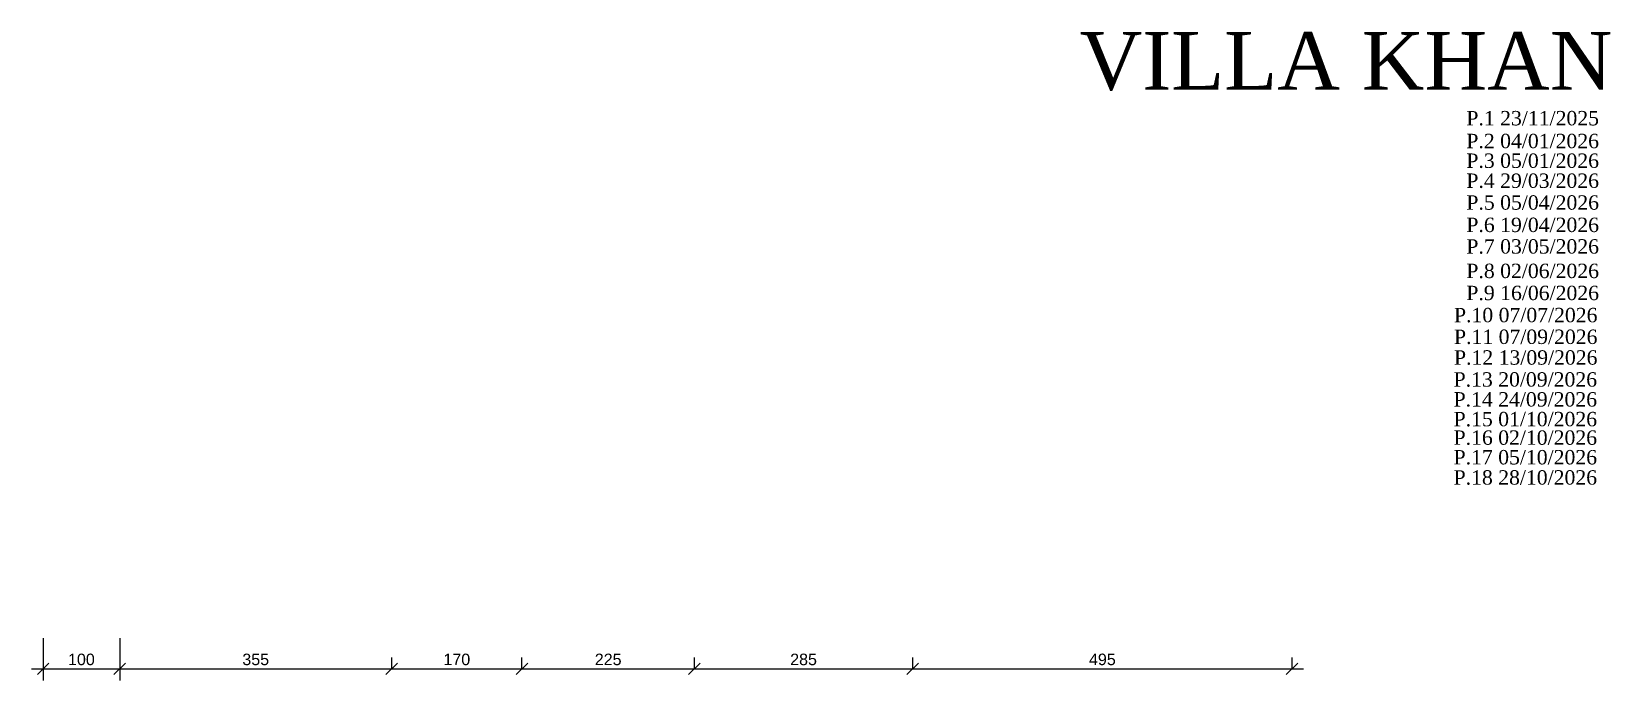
# Model space of a CAD drawing. Header units: centimetres. Extents: x 104975 to 122481, y -80380 to -76628.
# Drawn here: x 120420 to 122481, y -77474 to -76628 of the extents above; entities that cross this region are included whole.
import ezdxf

# ---------------------------------------------------------------- set-up
doc = ezdxf.new("R2010")
doc.units = ezdxf.units.CM
doc.layers.add('00_TEXT', color=5, linetype='Continuous', lineweight=13)
doc.layers.add('04 DIS OLCU', color=40, linetype='Continuous', lineweight=9)
doc.styles.add('Arial_1', font='arial.ttf', dxfattribs={"height": 15})
doc.styles.get("Standard").update_dxf_attribs({"font": 'times.ttf'})
doc.dimstyles.new('Ic Olcu 1-100', dxfattribs={"dimscale": 30.48, "dimtxt": 15, "dimasz": 0.492126, "dimexe": 0.492126, "dimexo": 0.0625, "dimgap": 0.15, "dimtad": 1, "dimdsep": 46, "dimtxsty": 'Arial_1', "dimblk1": 'OBLIQUE', "dimblk2": 'OBLIQUE', "dimsah": 1, "dimcen": 0.09, "dimdle": 0.492126, "dimazin": 3, "dimtfac": 1, "dimtix": 1, "dimtmove": 0, "dimatfit": 3, "dimfxlon": 1, "dimtvp": 1, "dimtolj": 1, "dimarcsym": 2})

# ---------------------------------------------------------------- blocks, each defined once
blk = doc.blocks.new('_Oblique')
at = {"color": 0, "linetype": 'ByBlock', "lineweight": -2}
blk.add_line((-0.5, -0.5), (0.5, 0.5), dxfattribs=at)
blk = doc.blocks.new('*D30')
at = {"layer": '04 DIS OLCU', "color": 0, "lineweight": -2}
for p, q in [((120435.3, -77418.7), (120435.3, -77473.8)), ((120535.3, -77418.7), (120535.3, -77473.8)), ((120420.3, -77458.8), (120550.3, -77458.8))]:
    blk.add_line(p, q, dxfattribs=at)
at = {"layer": 'Defpoints', "color": 0}
for p in [(120435.3, -77416.8), (120535.3, -77416.8), (120535.3, -77458.8)]:
    blk.add_point(p, dxfattribs=at)
at = {"layer": '04 DIS OLCU', "color": 0, "lineweight": -2, "xscale": 14.9999992057106, "yscale": 14.9999992057106, "zscale": 14.9999992057106, "rotation": 180}
blk.add_blockref('_Oblique', (120435.3, -77458.8), dxfattribs=at)
at = {"layer": '04 DIS OLCU', "color": 0, "lineweight": -2, "xscale": 14.9999992057106, "yscale": 14.9999992057106, "zscale": 14.9999992057106}
blk.add_blockref('_Oblique', (120535.3, -77458.8), dxfattribs=at)
at = {"layer": '04 DIS OLCU', "color": 0, "insert": (120485.3, -77446.6), "char_height": 15, "attachment_point": 5, "style": 'Arial_1'}
blk.add_mtext('\\A1;100', dxfattribs=at)
blk = doc.blocks.new('*D31')
at = {"layer": '04 DIS OLCU', "color": 0, "lineweight": -2}
for p, q in [((120535.3, -77418.7), (120535.3, -77473.8)), ((120890.3, -77458.8), (120890.3, -77443.8)), ((120520.3, -77458.8), (120905.3, -77458.8))]:
    blk.add_line(p, q, dxfattribs=at)
at = {"layer": 'Defpoints', "color": 0}
for p in [(120535.3, -77416.8), (120890.3, -77458.8), (120890.3, -77458.8)]:
    blk.add_point(p, dxfattribs=at)
at = {"layer": '04 DIS OLCU', "color": 0, "lineweight": -2, "xscale": 14.9999992057106, "yscale": 14.9999992057106, "zscale": 14.9999992057106, "rotation": 180}
blk.add_blockref('_Oblique', (120535.3, -77458.8), dxfattribs=at)
at = {"layer": '04 DIS OLCU', "color": 0, "lineweight": -2, "xscale": 14.9999992057106, "yscale": 14.9999992057106, "zscale": 14.9999992057106}
blk.add_blockref('_Oblique', (120890.3, -77458.8), dxfattribs=at)
at = {"layer": '04 DIS OLCU', "color": 0, "insert": (120712.8, -77446.6), "char_height": 15, "attachment_point": 5, "style": 'Arial_1'}
blk.add_mtext('\\A1;355', dxfattribs=at)
blk = doc.blocks.new('*D32')
at = {"layer": '04 DIS OLCU', "color": 0, "lineweight": -2}
for p, q in [((120890.3, -77458.8), (120890.3, -77443.8)), ((121060.3, -77458.8), (121060.3, -77443.8)), ((120875.3, -77458.8), (121075.3, -77458.8))]:
    blk.add_line(p, q, dxfattribs=at)
at = {"layer": 'Defpoints', "color": 0}
for p in [(120890.3, -77458.8), (121060.3, -77458.8), (121060.3, -77458.8)]:
    blk.add_point(p, dxfattribs=at)
at = {"layer": '04 DIS OLCU', "color": 0, "lineweight": -2, "xscale": 14.9999992057106, "yscale": 14.9999992057106, "zscale": 14.9999992057106, "rotation": 180}
blk.add_blockref('_Oblique', (120890.3, -77458.8), dxfattribs=at)
at = {"layer": '04 DIS OLCU', "color": 0, "lineweight": -2, "xscale": 14.9999992057106, "yscale": 14.9999992057106, "zscale": 14.9999992057106}
blk.add_blockref('_Oblique', (121060.3, -77458.8), dxfattribs=at)
at = {"layer": '04 DIS OLCU', "color": 0, "insert": (120975.3, -77446.6), "char_height": 15, "attachment_point": 5, "style": 'Arial_1'}
blk.add_mtext('\\A1;170', dxfattribs=at)
blk = doc.blocks.new('*D33')
at = {"layer": '04 DIS OLCU', "color": 0, "lineweight": -2}
for p, q in [((121060.3, -77458.8), (121060.3, -77443.8)), ((121285.3, -77458.8), (121285.3, -77443.8)), ((121045.3, -77458.8), (121300.3, -77458.8))]:
    blk.add_line(p, q, dxfattribs=at)
at = {"layer": 'Defpoints', "color": 0}
for p in [(121060.3, -77458.8), (121285.3, -77458.8), (121285.3, -77458.8)]:
    blk.add_point(p, dxfattribs=at)
at = {"layer": '04 DIS OLCU', "color": 0, "lineweight": -2, "xscale": 14.9999992057106, "yscale": 14.9999992057106, "zscale": 14.9999992057106, "rotation": 180}
blk.add_blockref('_Oblique', (121060.3, -77458.8), dxfattribs=at)
at = {"layer": '04 DIS OLCU', "color": 0, "lineweight": -2, "xscale": 14.9999992057106, "yscale": 14.9999992057106, "zscale": 14.9999992057106}
blk.add_blockref('_Oblique', (121285.3, -77458.8), dxfattribs=at)
at = {"layer": '04 DIS OLCU', "color": 0, "insert": (121172.8, -77446.6), "char_height": 15, "attachment_point": 5, "style": 'Arial_1'}
blk.add_mtext('\\A1;225', dxfattribs=at)
blk = doc.blocks.new('*D34')
at = {"layer": '04 DIS OLCU', "color": 0, "lineweight": -2}
for p, q in [((121285.3, -77458.8), (121285.3, -77443.8)), ((121570.3, -77458.8), (121570.3, -77443.8)), ((121270.3, -77458.8), (121585.3, -77458.8))]:
    blk.add_line(p, q, dxfattribs=at)
at = {"layer": 'Defpoints', "color": 0}
for p in [(121285.3, -77458.8), (121570.3, -77458.8), (121570.3, -77458.8)]:
    blk.add_point(p, dxfattribs=at)
at = {"layer": '04 DIS OLCU', "color": 0, "lineweight": -2, "xscale": 14.9999992057106, "yscale": 14.9999992057106, "zscale": 14.9999992057106, "rotation": 180}
blk.add_blockref('_Oblique', (121285.3, -77458.8), dxfattribs=at)
at = {"layer": '04 DIS OLCU', "color": 0, "lineweight": -2, "xscale": 14.9999992057106, "yscale": 14.9999992057106, "zscale": 14.9999992057106}
blk.add_blockref('_Oblique', (121570.3, -77458.8), dxfattribs=at)
at = {"layer": '04 DIS OLCU', "color": 0, "insert": (121427.8, -77446.6), "char_height": 15, "attachment_point": 5, "style": 'Arial_1'}
blk.add_mtext('\\A1;285', dxfattribs=at)
blk = doc.blocks.new('*D35')
at = {"layer": '04 DIS OLCU', "color": 0, "lineweight": -2}
for p, q in [((121570.3, -77458.8), (121570.3, -77443.8)), ((122065.3, -77458.8), (122065.3, -77443.8)), ((121555.3, -77458.8), (122080.3, -77458.8))]:
    blk.add_line(p, q, dxfattribs=at)
at = {"layer": 'Defpoints', "color": 0}
for p in [(121570.3, -77458.8), (122065.3, -77458.8), (122065.3, -77458.8)]:
    blk.add_point(p, dxfattribs=at)
at = {"layer": '04 DIS OLCU', "color": 0, "lineweight": -2, "xscale": 14.9999992057106, "yscale": 14.9999992057106, "zscale": 14.9999992057106, "rotation": 180}
blk.add_blockref('_Oblique', (121570.3, -77458.8), dxfattribs=at)
at = {"layer": '04 DIS OLCU', "color": 0, "lineweight": -2, "xscale": 14.9999992057106, "yscale": 14.9999992057106, "zscale": 14.9999992057106}
blk.add_blockref('_Oblique', (122065.3, -77458.8), dxfattribs=at)
at = {"layer": '04 DIS OLCU', "color": 0, "insert": (121817.8, -77446.6), "char_height": 15, "attachment_point": 5, "style": 'Arial_1'}
blk.add_mtext('\\A1;495', dxfattribs=at)

msp = doc.modelspace()

# ---------------------------------------------------------------- texts
at = {"layer": '00_TEXT'}
for s, height, p in [('VILLA KHAN ', 75, (121788.185, -76703.68)), ('P.1 23/11/2025', 18.75, (122292.882, -76750.271)), ('P.2 04/01/2026', 18.75, (122292.882, -76780.034)), ('P.3 05/01/2026', 18.75, (122292.882, -76805.704)), ('P.4 29/03/2026', 18.75, (122292.882, -76831.778)), ('P.5 05/04/2026', 18.75, (122292.882, -76860.221)), ('P.6 19/04/2026', 18.75, (122292.882, -76889.348)), ('P.7 03/05/2026', 18.75, (122292.882, -76917.447)), ('P.8 02/06/2026', 18.75, (122292.882, -76949.377)), ('P.9 16/06/2026', 18.75, (122292.882, -76978.114)), ('P.10 07/07/2026', 18.75, (122276.742, -77006.958)), ('P.11 07/09/2026', 18.75, (122276.742, -77035.277)), ('P.12 13/09/2026', 18.75, (122276.742, -77062.245)), ('P.13 20/09/2026', 18.75, (122276.191, -77090.864)), ('P.14 24/09/2026', 18.75, (122276.191, -77116.851)), ('P.15 01/10/2026', 18.75, (122276.191, -77142.576)), ('P.16 02/10/2026', 18.75, (122276.191, -77166.693)), ('P.17 05/10/2026', 18.75, (122276.191, -77192.296)), ('P.18 28/10/2026', 18.75, (122276.191, -77218.64))]:
    msp.add_text(s, height=height, dxfattribs=at).set_placement(p)

# ---------------------------------------------------------------- dimensions: what is measured, and where the dimension line sits
at = {"layer": '04 DIS OLCU'}
for base, p1, p2, picture, middle in [((120535.28, -77458.847), (120435.28, -77416.834), (120535.28, -77416.834), '*D30', (120485.28, -77446.617)), ((120890.28, -77458.847), (120535.28, -77416.834), (120890.28, -77458.847), '*D31', (120712.78, -77446.612)), ((121060.28, -77458.847), (120890.28, -77458.847), (121060.28, -77458.847), '*D32', (120975.28, -77446.617)), ((121285.28, -77458.847), (121060.28, -77458.847), (121285.28, -77458.847), '*D33', (121172.78, -77446.617)), ((121570.28, -77458.847), (121285.28, -77458.847), (121570.28, -77458.847), '*D34', (121427.78, -77446.617)), ((122065.28, -77458.847), (121570.28, -77458.847), (122065.28, -77458.847), '*D35', (121817.78, -77446.617))]:
    dim = msp.add_linear_dim(base=base, p1=p1, p2=p2, dimstyle='Ic Olcu 1-100', override={"dimtmove": 1}, dxfattribs=at)
    dim.commit()
    dim.dimension.update_dxf_attribs({"geometry": picture, "text_midpoint": middle})

doc.saveas('drawing.dxf')
